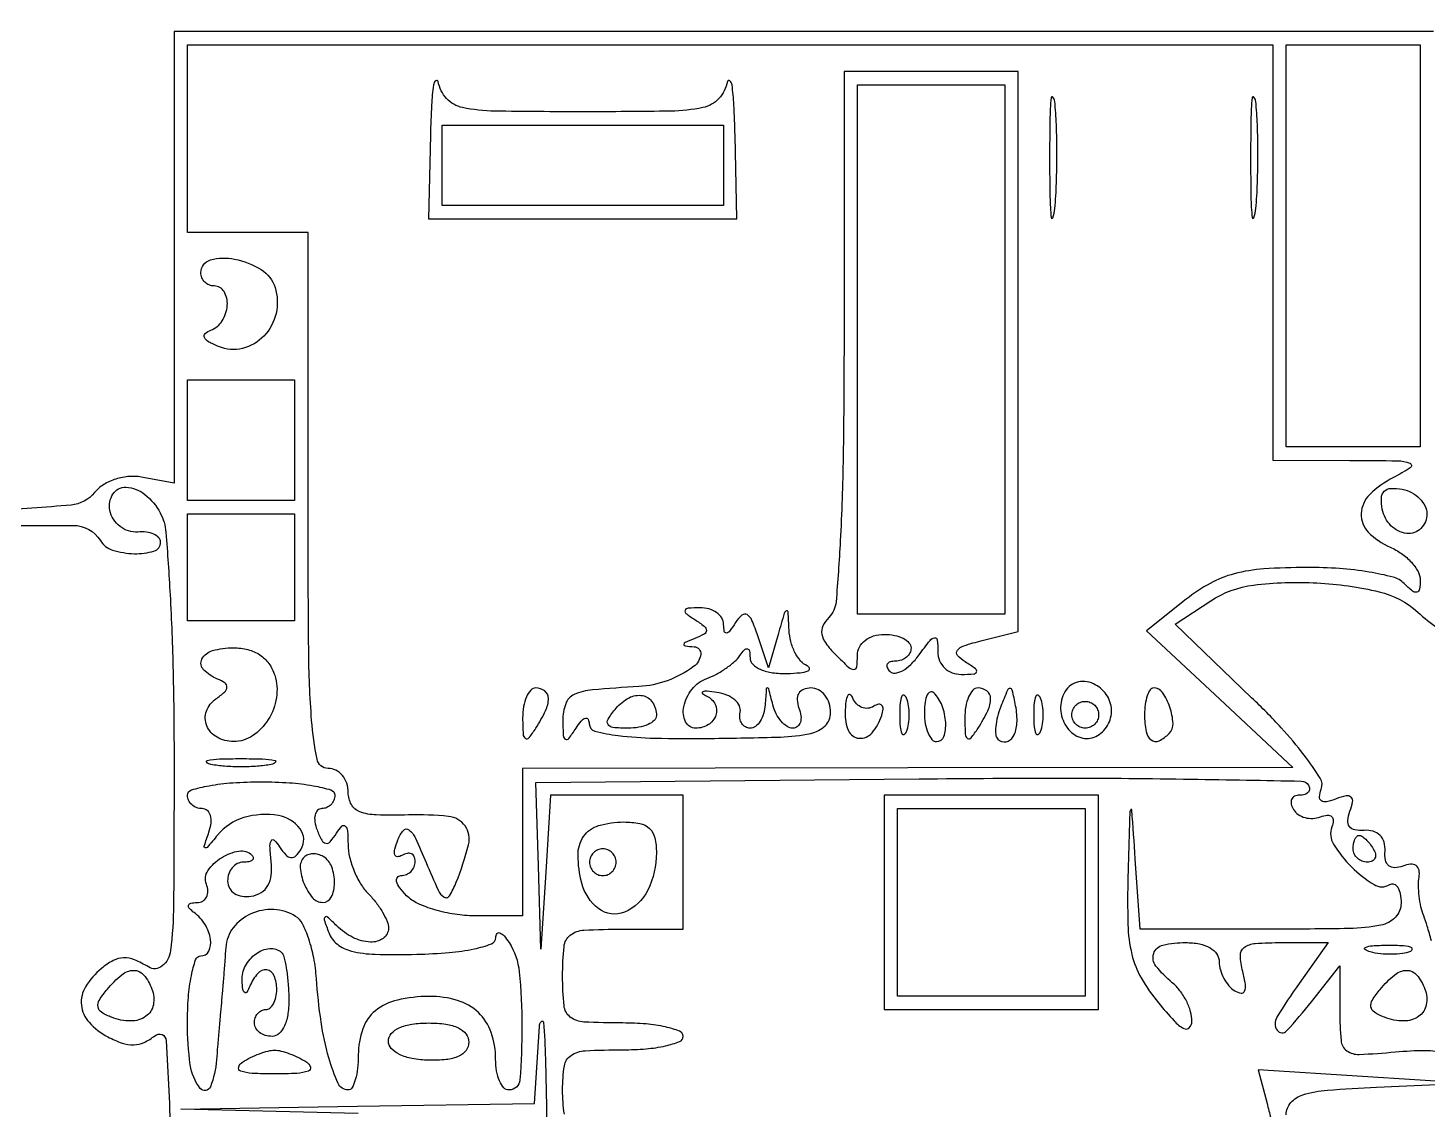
# Model space of a CAD drawing. Extents: x 23 to 255, y 40 to 184.
# Drawn here: x 183.42 to 192.26, y 94.46 to 101.29 of the extents above; entities that cross this region are included whole.
import ezdxf

# ---------------------------------------------------------------- set-up
doc = ezdxf.new("R2010")
doc.units = 0
doc.header["$MEASUREMENT"] = 0

msp = doc.modelspace()

# ---------------------------------------------------------------- linework, layer by layer
for points in [[(207.919475, 175.632891, 0.000007), (191.762556, 175.634099, 0.00002), (173.0434, 175.634494, 0.000013), (151.49745, 175.633531), (95.9364, 175.6296)], [(192.2958, 101.2662), (188.3196, 101.2662), (184.3434, 101.2662), (184.3434, 99.839732), (184.3434, 98.413263), (184.147905, 98.450635, 0.063514), (184.062217, 98.455956, 0.060003), (183.976188, 98.439884, 0.06231), (183.89954, 98.404823, 0.081328), (183.841446, 98.354303, -0.199055), (183.692947, 98.276028, -0.013052), (183.198707, 98.243349, -0.008899)], [(180.521948, 98.14131, -0.000537), (183.705744, 98.1474, -0.260157), (183.8781, 98.0514, 0.18098), (183.955714, 97.99127, 0.069202), (184.092721, 97.968757, 0.079045), (184.216617, 97.985342, 0.331378), (184.2588, 98.042, 0.193639), (184.247627, 98.069768, 0.098502), (184.216262, 98.091658, 0.073748), (184.169414, 98.104409, 0.04991), (184.113991, 98.10545, -0.099141), (184.056379, 98.112202, -0.08679), (184.002733, 98.140641, -0.08541), (183.96124, 98.186103, -0.091656), (183.938588, 98.24175, -0.195273), (183.957658, 98.345422, -0.269315), (184.039888, 98.387924, -0.158771), (184.159656, 98.342294, -0.100455), (184.255823, 98.226162, -0.103335), (184.291755, 98.103727, -0.005912), (184.318461, 97.709823, -0.008542), (184.33727, 97.225165, -0.005427), (184.3434, 96.660345, -0.001652), (184.340406, 95.753934, -0.029395), (184.321331, 95.46258, -0.189311), (184.268602, 95.365681, -0.324883), (184.18107, 95.359543, 0.040655), (184.093551, 95.404771, 0.107478), (184.024587, 95.417433, 0.115094), (183.959495, 95.399997, 0.050496), (183.88497, 95.349901, 0.082076), (183.785352, 95.235004, 0.162622), (183.758386, 95.118831, 0.164055), (183.806709, 95.010494, 0.083853), (183.925808, 94.918306, 0.040058), (184.015396, 94.879227, 0.089281), (184.088643, 94.86792, 0.102377), (184.15478, 94.883333, 0.065019), (184.221908, 94.925688, -0.614342), (184.293888, 94.894483, -0.007722), (184.322148, 94.25961, -0.006492)], [(192.282373, 95.524636, 0.006304), (192.255242, 95.618028, 0.017565), (192.233091, 95.6826, -0.036847), (192.215917, 95.739748, -0.025127), (192.204567, 95.806661, -0.025388), (192.200137, 95.872673, -0.045692), (192.204203, 95.926737, 0.090207), (192.2036, 95.971284, 0.197427), (192.18514, 95.999258, 0.17398), (192.150191, 96.008299, 0.068868), (192.101161, 95.996877, -0.080644), (192.049661, 95.986144, -0.188103), (192.012978, 95.998599, -0.172231), (191.992347, 96.033772, -0.066212), (191.989065, 96.09114, 0.090969), (191.983103, 96.146987, 0.125049), (191.9574, 96.1902, 0.125049), (191.914187, 96.215903, 0.090969), (191.85834, 96.221865, -0.065153), (191.799085, 96.225129, -0.186687), (191.764627, 96.246459, -0.188905), (191.753735, 96.285214, -0.066845), (191.767277, 96.342302, 0.042796), (191.784556, 96.402193, 0.264045), (191.774816, 96.431488, 0.24228), (191.743627, 96.439722, 0.037298), (191.680296, 96.420696, -0.038146), (191.620503, 96.402843, -0.200369), (191.587484, 96.408906, -0.280451), (191.575358, 96.434214, -0.066696), (191.586632, 96.481675, 0.236329), (191.579852, 96.550816, 0.022088), (191.479431, 96.695714, 0.02399), (191.333784, 96.869272, 0.014794), (191.147094, 97.059603), (190.663942, 97.523874), (190.888682, 97.671129, -0.114484), (191.15906, 97.770458, -0.04457), (191.559586, 97.784484, -0.044439), (191.952571, 97.727944, -0.126633), (192.1954, 97.600398, 0.028993), (192.324194, 97.496759, 0.130293)], [(186.807843, 94.430421, -0.036189), (186.7968, 94.5828, -0.036189), (186.807843, 94.735179, -0.212646), (186.849675, 94.80135, -0.135673), (186.939063, 94.830804, -0.012152), (187.1775, 94.8366, 0.020945), (187.323414, 94.842715, 0.033738), (187.446369, 94.861451, 0.036969), (187.535609, 94.888332, 0.31052), (187.5582, 94.9212, 0.31052), (187.535609, 94.954068, 0.036969), (187.446369, 94.980949, 0.033738), (187.323414, 94.999685, 0.020945), (187.1775, 95.0058, -0.012019), (186.930679, 95.011734, -0.154453), (186.845143, 95.0434, -0.206324), (186.805767, 95.114998, -0.023974), (186.7968, 95.3019, -0.023974), (186.805767, 95.488802, -0.206324), (186.845143, 95.5604, -0.154453), (186.930679, 95.592066, -0.012019), (187.1775, 95.598), (187.5582, 95.598), (187.5582, 96.021), (187.5582, 96.444), (187.139422, 96.444), (186.720644, 96.444), (186.690118, 95.95755), (186.659593, 95.4711), (186.643597, 95.997314), (186.6276, 96.523528), (189.04685, 96.547214, -0.00247), (189.977186, 96.551726, -0.004021), (190.766943, 96.545304, -0.000759), (191.460415, 96.533034, -0.255029), (191.505242, 96.50745, -0.13094), (191.512499, 96.483342, -0.189758), (191.505103, 96.462638, -0.144435), (191.483114, 96.448676, -0.069833), (191.4498, 96.444, 0.110726), (191.418167, 96.436908, 0.183193), (191.399405, 96.417455, 0.159794), (191.39682, 96.388167, 0.081357), (191.411065, 96.353633, 0.106138), (191.441022, 96.322431, 0.081804), (191.484006, 96.302665, 0.077799), (191.533175, 96.297111, 0.081078), (191.580949, 96.307024, -0.063821), (191.624393, 96.317607, -0.208763), (191.652018, 96.309057, -0.233172), (191.662619, 96.284043, -0.077436), (191.654008, 96.244004, 0.234052), (191.664208, 96.135131, 0.058148), (191.778568, 95.99061, 0.059389), (191.920025, 95.879324, 0.282559), (192.018541, 95.879601, -0.229173), (192.045672, 95.882406, -0.171372), (192.069251, 95.863064, -0.093399), (192.085229, 95.820368, -0.042984), (192.090343, 95.760989, -0.196394), (192.054427, 95.673078, -0.151054), (191.962339, 95.623336, -0.044731), (191.762921, 95.602117, -0.00415), (191.266893, 95.598), (190.443442, 95.598), (190.412371, 96.04215, 0.000532), (190.390429, 96.351064, 0.782909), (190.383435, 96.352267, 0.096267), (190.377011, 96.32364, 0.00028), (190.36607, 95.9364, 0.013426), (190.365811, 95.628022, 0.052407), (190.390629, 95.439268, 0.071662), (190.449568, 95.291073, 0.041279), (190.558878, 95.1327, 0.013808), (190.657153, 95.019341, 0.081691), (190.718692, 94.970994, 0.336302), (190.752847, 94.976014, 0.190745), (190.769958, 95.016591, 0.077703), (190.761874, 95.077008, 0.045849), (190.734829, 95.144773, 0.044588), (190.694435, 95.209135, 0.057181), (190.6461, 95.2596, -0.051534), (190.542475, 95.365383, -0.25371), (190.528415, 95.444821, -0.263696), (190.587106, 95.497705, -0.054489), (190.7307, 95.5134, -0.047734), (190.817098, 95.505133, -0.083213), (190.884356, 95.480059, -0.111514), (190.926817, 95.440898, -0.15208), (190.9422, 95.391493, 0.070569), (190.949451, 95.340374, 0.052758), (190.970966, 95.287618, 0.053352), (191.002655, 95.241224, 0.078), (191.040126, 95.209064, 0.103474), (191.079986, 95.194633, 0.342853), (191.102655, 95.207595, 0.139194), (191.107521, 95.250042, 0.023335), (191.090347, 95.330971, -0.054867), (191.075618, 95.431025, -0.247286), (191.100404, 95.482556, -0.143892), (191.169394, 95.507882, -0.016499), (191.336581, 95.5134), (191.630522, 95.5134), (191.446332, 95.254729, 0.01806), (191.305987, 95.041755, 0.294264), (191.308097, 94.960078, 0.481666), (191.367469, 94.955625, 0.020349), (191.524755, 95.139654), (191.7036, 95.367018), (191.7036, 95.078423, 0.02148), (191.711471, 94.895283, 0.217642), (191.748056, 94.830564, 0.170064), (191.82624, 94.807166, 0.01224), (192.055138, 94.823353, -0.023135), (192.244376, 94.832599, -0.077535), (192.36674, 94.813829, -0.099928)], [(185.50665, 94.43497), (184.3857, 94.461252), (185.502428, 94.479726), (186.619156, 94.4982), (186.649682, 94.98465, -0.16888), (186.662759, 95.015818, -0.659221), (186.675939, 95.011352, -0.01288), (186.688115, 94.780257, -0.003013), (186.696203, 94.39245)], [(191.3652, 94.425904, -0.182982), (191.394342, 94.502869, -0.138232), (191.470988, 94.55223, -0.05466), (191.625091, 94.581582, -0.008432), (191.93625, 94.600944), (192.5073, 94.626819), (191.847583, 94.66826), (191.187865, 94.7097), (191.244058, 94.4982, -0.008505), (191.267163, 94.404872, -0.005976)]]:
    msp.add_lwpolyline(points, format="xyb")
for points in [[(191.2806, 99.8703), (191.2806, 98.559), (191.76705, 98.557753, -0.003116), (192.069601, 98.555092, -0.090253), (192.145373, 98.540122, -0.606762), (192.148401, 98.511375, -0.029171), (192.042, 98.449504, 0.07727), (191.892984, 98.342533, 0.188655), (191.838693, 98.221298, 0.209863), (191.883296, 98.10479, 0.094787), (192.02085, 98.010189, -0.050418), (192.093659, 97.969062, -0.053297), (192.155285, 97.914855, -0.059412), (192.197388, 97.856399, -0.127052), (192.2112, 97.802919, -0.036067), (192.206963, 97.74426, -0.312335), (192.19005, 97.726093, -0.231211), (192.162078, 97.732902, -0.023049), (192.10968, 97.78068, 0.133564), (192.039984, 97.82057, 0.022734), (191.888937, 97.852579, 0.023158), (191.70171, 97.874596, 0.017894), (191.49633, 97.88178, 0.016789), (191.224084, 97.872412, 0.047414), (191.036508, 97.841616, 0.060434), (190.88515, 97.781476, 0.044), (190.734196, 97.681087), (190.483892, 97.480814), (190.945696, 97.050232), (191.4075, 96.61965), (188.97525, 96.616425), (186.543, 96.6132), (186.543, 96.1479), (186.543, 95.6826), (186.240857, 95.6826, -0.037402), (186.115872, 95.691963, -0.034523), (185.990192, 95.719877, -0.036347), (185.881704, 95.760742, -0.088354), (185.811814, 95.8095, -0.034046), (185.769226, 95.85832, -0.093008), (185.748818, 95.899123, -0.226652), (185.753154, 95.924771, -0.244067), (185.775557, 95.9364, 0.097854), (185.810152, 95.943236, 0.097658), (185.839574, 95.962718, 0.098218), (185.859276, 95.991802, 0.100235), (185.8662, 96.025993, 0.107279), (185.859668, 96.056084, 0.18139), (185.841633, 96.074085, 0.162559), (185.814519, 96.076895, 0.083829), (185.782569, 96.063899, -0.13408), (185.75391, 96.05544, -0.345271), (185.737739, 96.067593, -0.129265), (185.737586, 96.10316, -0.028409), (185.756362, 96.161857, -0.081669), (185.791368, 96.221686, -0.409504), (185.826285, 96.225228, -0.115451), (185.867598, 96.172505, -0.010445), (185.935377, 96.018201, 0.007539), (186.010223, 95.845084, 0.142897), (186.048167, 95.800673, 0.425579), (186.082267, 95.808471, 0.039966), (186.124838, 95.8941, 0.032372), (186.202646, 96.131472, 0.220474), (186.180904, 96.249629, 0.217518), (186.076371, 96.310379, 0.031513), (185.8239, 96.319241, -0.014051), (185.620424, 96.319277, -0.082174), (185.515743, 96.339655, -0.178311), (185.462946, 96.384957, -0.127873), (185.4432, 96.460904, 0.081926), (185.433605, 96.519071, 0.092188), (185.405923, 96.568463, 0.100666), (185.364701, 96.601489, 0.11926), (185.3163, 96.6132, -0.357), (185.246008, 96.670719, -0.031097), (185.212136, 96.91635, -0.016532), (185.193523, 97.361404, -0.002184), (185.1894, 98.3052), (185.1894, 99.9972), (184.8087, 99.9972), (184.428, 99.9972), (184.428, 100.5894), (184.428, 101.1816), (187.8543, 101.1816), (191.2806, 101.1816)], [(185.962321, 100.61055), (185.9508, 100.0818), (186.9237, 100.0818), (187.8966, 100.0818), (187.885079, 100.61055, 0.006961), (187.878232, 100.802215, 0.022956), (187.866173, 100.928064, 0.185433), (187.851619, 100.954196, 0.571393), (187.836895, 100.94895, -0.139599), (187.782864, 100.841969, -0.156306), (187.682745, 100.785228, -0.047761), (187.478415, 100.76265, -0.00365), (186.9237, 100.7586, -0.00365), (186.368985, 100.76265, -0.047761), (186.164655, 100.785228, -0.156306), (186.064536, 100.841969, -0.139599), (186.010505, 100.94895, 0.571393), (185.995781, 100.954196, 0.185433), (185.981227, 100.928064, 0.022956), (185.969168, 100.802215, 0.006961)], [(188.5734, 99.33732, -0.00357), (188.567995, 98.580228, -0.009979), (188.549824, 98.049692, -0.007656), (188.523003, 97.664443, -0.176958), (188.477319, 97.566159, 0.085817), (188.439788, 97.512936, 0.156628), (188.432848, 97.460766, 0.115884), (188.457807, 97.40322, 0.036373), (188.519619, 97.331696, 0.009246), (188.60267, 97.251661, 0.179164), (188.63512, 97.238176, 0.391274), (188.653727, 97.254061, 0.029566), (188.658, 97.326257, -0.119287), (188.670643, 97.378499, -0.107897), (188.706068, 97.421432, -0.094927), (188.760522, 97.449552, -0.071973), (188.8272, 97.4592, -0.048028), (188.891954, 97.452966, -0.068025), (188.946698, 97.434349, -0.088204), (188.983585, 97.406907, -0.191087), (188.9964, 97.3746, -0.115918), (188.988817, 97.34233, -0.100475), (188.967407, 97.314851, -0.093242), (188.935392, 97.296407, -0.084383), (188.8977, 97.29, 0.06824), (188.864424, 97.285437, 0.199762), (188.846592, 97.271401, 0.236831), (188.845677, 97.250849, 0.091454), (188.862317, 97.226683, 0.230461), (188.895698, 97.21516, 0.095798), (188.94228, 97.230166, 0.067397), (188.995043, 97.269225, 0.041922), (189.045617, 97.327453, -0.008011), (189.116535, 97.421247, -0.185581), (189.144756, 97.438178, -0.437606), (189.161991, 97.425033, -0.023556), (189.1656, 97.34847, 0.099969), (189.176759, 97.293216, 0.10248), (189.208445, 97.247178, 0.100663), (189.256352, 97.216935, 0.093067), (189.31365, 97.206695, 0.012812), (189.393558, 97.209443, 0.308533), (189.410367, 97.222449, 0.327428), (189.403894, 97.242039, 0.013686), (189.339212, 97.285483, -0.067261), (189.290119, 97.3267, -0.365986), (189.28895, 97.358813, -0.15016), (189.330373, 97.387605, -0.015852), (189.444962, 97.420259), (189.6732, 97.477543), (189.6732, 99.244971), (189.6732, 101.0124), (189.1233, 101.0124), (188.5734, 101.0124)], [(189.871402, 100.4625, 0.003921), (189.873502, 100.220144, 0.022011), (189.881341, 100.090785, 0.807686), (189.892446, 100.089587, 0.057523), (189.904454, 100.147486, 0.013671), (189.914514, 100.308937, 0.00893), (189.917693, 100.495533, 0.008983), (189.91427, 100.67768, 0.016947), (189.903895, 100.824286, 0.153636), (189.892038, 100.851611, 0.661512), (189.880716, 100.847955, 0.018464), (189.873213, 100.705571, 0.004138)], [(191.140402, 100.4625, 0.003921), (191.142502, 100.220144, 0.022011), (191.150341, 100.090785, 0.807686), (191.161446, 100.089587, 0.057523), (191.173454, 100.147486, 0.013671), (191.183514, 100.308937, 0.00893), (191.186693, 100.495533, 0.008983), (191.18327, 100.67768, 0.016947), (191.172895, 100.824286, 0.153636), (191.161038, 100.851611, 0.661512), (191.149716, 100.847955, 0.018464), (191.142213, 100.705571, 0.004138)], [(184.980894, 99.649367, -0.133703), (184.987681, 99.485935, -0.135254), (184.910553, 99.342445, -0.144269), (184.775394, 99.264671, -0.15792), (184.62491, 99.276381, -0.027728), (184.560988, 99.306972, -0.158017), (184.535494, 99.334035, -0.334097), (184.540474, 99.358259, -0.091676), (184.57605, 99.3796, 0.166522), (184.647332, 99.438131, 0.119991), (184.679416, 99.536778, 0.153048), (184.659335, 99.623268, 0.265734), (184.5972, 99.6588, -0.099038), (184.564913, 99.665259, -0.097945), (184.537451, 99.683651, -0.097945), (184.519059, 99.711113, -0.099038), (184.5126, 99.7434, -0.335731), (184.572911, 99.823096, -0.118888), (184.725016, 99.828955, -0.090458), (184.893657, 99.761874, -0.177956)], [(192.2535, 98.219441, -0.200576), (192.21537, 98.128215, -0.224971), (192.126133, 98.097007, -0.174236), (192.026599, 98.14523, -0.147142), (191.972026, 98.249433, -0.055061), (191.966269, 98.321024, -0.191187), (191.984334, 98.362866, -0.191187), (192.026176, 98.380931, -0.055061), (192.097767, 98.375174, -0.073891), (192.15728, 98.354272, -0.07517), (192.207753, 98.317056, -0.081554), (192.241727, 98.269734, -0.115485)], [(187.631223, 97.552745, -0.022213), (187.691344, 97.510802, -0.233412), (187.704245, 97.484671, -0.275386), (187.690432, 97.461492, -0.029355), (187.631223, 97.43382, 0.008629), (187.570403, 97.408409, 0.279638), (187.561571, 97.395837, 0.402457), (187.569714, 97.386133, 0.01193), (187.627693, 97.381279, -0.428129), (187.668621, 97.332892, -0.212897), (187.623772, 97.255726, -0.067352), (187.456857, 97.166634, -0.075582), (187.278718, 97.129612, 0.007992), (186.98621, 97.109099, 0.083096), (186.869857, 97.079165, 0.204247), (186.816148, 97.021538, 0.088889), (186.798095, 96.91635, 0.011407), (186.800964, 96.821266, 0.250821), (186.814882, 96.798282, 0.381624), (186.83626, 96.802489, 0.018406), (186.8814, 96.867, -0.029144), (186.914622, 96.912374, -0.141512), (186.940689, 96.930183, -0.369825), (186.95758, 96.923235, -0.115275), (186.964705, 96.89444, 0.337686), (187.000818, 96.848324, 0.033771), (187.147425, 96.820492, 0.024902), (187.377586, 96.804287, 0.007564), (187.7274, 96.802407, 0.004957), (188.171446, 96.811141, 0.045331), (188.363068, 96.834282, 0.140568), (188.453796, 96.882686, 0.203075), (188.4888, 96.965317, 0.078415), (188.479427, 97.024712, 0.090538), (188.452303, 97.075127, 0.100781), (188.41194, 97.108831, 0.124346), (188.364555, 97.1208, 0.094119), (188.317243, 97.111815, 0.166113), (188.287276, 97.086337, 0.151899), (188.27758, 97.045926, 0.075244), (188.289006, 96.9939, -0.06016), (188.301214, 96.945327, -0.106004), (188.29771, 96.904277, -0.15007), (188.279492, 96.877319, -0.171292), (188.250254, 96.867, -0.147005), (188.213936, 96.877914, -0.070443), (188.177129, 96.91049, -0.060582), (188.145407, 96.958422, -0.052049), (188.124117, 97.01505, 0.001923), (188.097704, 97.114555, 0.339035), (188.089553, 97.1208, 0.392517), (188.082619, 97.114365, 0.002113), (188.075614, 97.01505, -0.054605), (188.065584, 96.958419, -0.070943), (188.043832, 96.91049, -0.08736), (188.014249, 96.87822, -0.165114), (187.9812, 96.867, -0.126966), (187.950637, 96.874888, -0.126544), (187.927664, 96.896588, -0.111036), (187.916072, 96.929257, -0.081876), (187.91775, 96.967726, 0.167489), (187.912688, 97.008031, 0.103159), (187.882985, 97.046114, 0.081211), (187.832848, 97.076216, 0.058517), (187.7697, 97.093134, 0.014203), (187.70928, 97.100202, 0.111307), (187.681421, 97.096456, 0.586906), (187.679812, 97.086089, 0.059772), (187.706777, 97.069782, -0.172992), (187.759805, 97.018662, -0.199839), (187.764451, 96.949051, -0.173939), (187.717084, 96.889543, -0.139415), (187.637807, 96.867, -0.288356), (187.572885, 96.907837, -0.167188), (187.561784, 97.002677, -0.113178), (187.614022, 97.113583, -0.138819), (187.70625, 97.180734, 0.034842), (187.76749, 97.208312, 0.028095), (187.829068, 97.245976, 0.02892), (187.882146, 97.287422, 0.062485), (187.916455, 97.326129, -0.032002), (187.944752, 97.362261, -0.275212), (187.96352, 97.368176, -0.30431), (187.976221, 97.354492, -0.036288), (187.979905, 97.31115, 0.20154), (187.99766, 97.270298, 0.090864), (188.047409, 97.237575, 0.066356), (188.122435, 97.216967, 0.041085), (188.21385, 97.212079, 0.017437), (188.2971, 97.217378, 0.068218), (188.347095, 97.229331, 0.378789), (188.355142, 97.244949, 0.239112), (188.34075, 97.261429, -0.121409), (188.299625, 97.291111, -0.059098), (188.263587, 97.34541, -0.053492), (188.237645, 97.414123, -0.052082), (188.226567, 97.4874, 0.004272), (188.220357, 97.601193, 0.511848), (188.209731, 97.607878, 0.22746), (188.196423, 97.593271, 0.002436), (188.156893, 97.4592), (188.095652, 97.2477), (188.029177, 97.449228, 0.019627), (187.992271, 97.547918, 0.159275), (187.961112, 97.583949, 0.329843), (187.928338, 97.580815, 0.068528), (187.888647, 97.533828, -0.017159), (187.852358, 97.480659, -0.200191), (187.831271, 97.467949, -0.406513), (187.817466, 97.477909, -0.040368), (187.813295, 97.52265, 0.138577), (187.801394, 97.562878, 0.099682), (187.768891, 97.596955, 0.085406), (187.720631, 97.619672, 0.069684), (187.66395, 97.627105, 0.015246), (187.589027, 97.624163, 0.278496), (187.570294, 97.610987, 0.3487), (187.575478, 97.591214, 0.019656)], [(184.979189, 97.20134, -0.11638), (184.989863, 97.060435, -0.100364), (184.937994, 96.921011, -0.106585), (184.839412, 96.819059, -0.148537), (184.718734, 96.7824, -0.12888), (184.614818, 96.809638, -0.168302), (184.550134, 96.882703, -0.186132), (184.54802, 96.974263, -0.155045), (184.607511, 97.052099, 0.028755), (184.662143, 97.095208, 0.191908), (184.67741, 97.12556, 0.270517), (184.665189, 97.151417, 0.053902), (184.61835, 97.176591, -0.10332), (184.530008, 97.235916, -0.320706), (184.519682, 97.302957, -0.213463), (184.58649, 97.35724, -0.065521), (184.718399, 97.3746, -0.061446), (184.809953, 97.363306, -0.08544), (184.885371, 97.329993, -0.090738), (184.942118, 97.275254, -0.078938)], [(189.954864, 97.071387, 0.136689), (189.944178, 96.958894, 0.135564), (189.993112, 96.856672, 0.159777), (190.080472, 96.804547, 0.196125), (190.173429, 96.820144, 0.138087), (190.243339, 96.896282, 0.146672), (190.261159, 96.995862, 0.143534), (190.221256, 97.090423, 0.130727), (190.135298, 97.152622, 0.092829), (190.080191, 97.162723, 0.105184), (190.027746, 97.151356, 0.104713), (189.984295, 97.119562, 0.091256)], [(186.544295, 96.93045, 0.011293), (186.547266, 96.82942, 0.220444), (186.561472, 96.802522, 0.409657), (186.583566, 96.805336, 0.023197), (186.6276, 96.867, 0.031558), (186.689276, 96.977096, 0.112355), (186.707098, 97.055407, 0.234725), (186.684035, 97.101829, 0.163584), (186.6276, 97.1208, 0.210568), (186.595352, 97.106589, 0.082215), (186.568232, 97.064885, 0.062416), (186.550005, 97.003325, 0.042523)], [(187.389, 96.946607, -0.210101), (187.375618, 96.916168, -0.081462), (187.336255, 96.890385, -0.062031), (187.278184, 96.87284, -0.042401), (187.209441, 96.867, -0.021696), (187.11444, 96.871124, -0.241254), (187.083274, 96.890673, -0.286403), (187.083979, 96.924597, -0.028529), (187.134427, 96.992969, -0.097855), (187.215883, 97.059242, -0.168579), (187.301339, 97.072496, -0.207864), (187.364461, 97.030229, -0.143695)], [(188.580079, 96.9657, 0.110368), (188.60167, 96.850979, 0.27853), (188.668052, 96.803424, 0.241485), (188.750074, 96.837673, 0.095185), (188.811738, 96.947513, 0.056162), (188.82019, 96.987259, 0.208212), (188.812471, 97.011092, 0.272128), (188.791997, 97.017778, 0.084655), (188.760801, 97.005149, -0.11347), (188.723804, 96.992576, -0.119777), (188.685818, 96.997804, -0.112484), (188.652697, 97.020426, -0.091329), (188.629605, 97.056823, 0.147067), (188.612951, 97.077618, 0.445506), (188.597382, 97.073895, 0.095997), (188.585299, 97.035704, 0.020304)], [(188.925158, 96.9516, 0.017491), (188.927797, 96.876184, 0.078554), (188.937693, 96.833292, 0.447206), (188.951985, 96.828136, 0.174857), (188.967829, 96.84585, 0.057986), (188.981055, 96.894073, 0.037979), (188.985431, 96.9516, 0.037979), (188.981055, 97.009127, 0.057986), (188.967829, 97.05735, 0.174857), (188.951985, 97.075064, 0.447206), (188.937693, 97.069908, 0.078554), (188.927797, 97.027016, 0.017491)], [(189.081, 96.9657, 0.040166), (189.086647, 96.895515, 0.059481), (189.103652, 96.836244, 0.078229), (189.128607, 96.795938, 0.218452), (189.158114, 96.7824, 0.319036), (189.203371, 96.81455, 0.099013), (189.215524, 96.901987, 0.076138), (189.192679, 97.008508, 0.105931), (189.139849, 97.090151, 0.286074), (189.117773, 97.095277, 0.2027), (189.098287, 97.077869, 0.080137), (189.085053, 97.032154, 0.03047)], [(189.336095, 96.93045, 0.011293), (189.339066, 96.82942, 0.220444), (189.353272, 96.802522, 0.409657), (189.375366, 96.805336, 0.023197), (189.4194, 96.867, 0.031558), (189.481076, 96.977096, 0.112355), (189.498898, 97.055407, 0.234725), (189.475835, 97.101829, 0.163584), (189.4194, 97.1208, 0.210568), (189.387152, 97.106589, 0.082215), (189.360032, 97.064885, 0.062416), (189.341805, 97.003325, 0.042523)], [(189.562959, 97.002941, 0.031108), (189.542117, 96.938378, 0.039794), (189.531517, 96.876819, 0.044381), (189.531402, 96.826199, 0.176541), (189.544309, 96.798491, 0.242448), (189.596442, 96.78181, 0.232038), (189.641728, 96.81428, 0.112038), (189.665319, 96.899653, 0.061341), (189.657029, 97.008428, 0.006855), (189.635717, 97.107298, 0.36589), (189.62135, 97.118067, 0.286752), (189.604874, 97.106384, 0.005261)], [(189.771158, 96.9516, 0.017491), (189.773797, 96.876184, 0.078554), (189.783693, 96.833292, 0.447206), (189.797985, 96.828136, 0.174857), (189.813829, 96.84585, 0.057986), (189.827055, 96.894073, 0.037979), (189.831431, 96.9516, 0.037979), (189.827055, 97.009127, 0.057986), (189.813829, 97.05735, 0.174857), (189.797985, 97.075064, 0.447206), (189.783693, 97.069908, 0.078554), (189.773797, 97.027016, 0.017491)], [(190.470857, 96.9516, 0.044293), (190.480213, 96.846197, 0.187519), (190.512619, 96.793078, 0.280545), (190.562104, 96.78785, 0.086116), (190.626171, 96.832971, 0.21392), (190.650541, 96.896955, 0.067668), (190.630502, 96.999653, 0.068974), (190.584469, 97.091278, 0.246704), (190.528277, 97.1208, 0.252212), (190.506221, 97.108919, 0.063935), (190.487724, 97.071097, 0.049632), (190.475037, 97.016416, 0.032212)], [(190.1808, 96.9516, -0.099038), (190.174341, 96.919313, -0.097945), (190.155949, 96.891851, -0.097945), (190.128487, 96.873459, -0.099038), (190.0962, 96.867, -0.099038), (190.063913, 96.873459, -0.097945), (190.036451, 96.891851, -0.097945), (190.018059, 96.919313, -0.099038), (190.0116, 96.9516, -0.099038), (190.018059, 96.983887, -0.097945), (190.036451, 97.011349, -0.097945), (190.063913, 97.029741, -0.099038), (190.0962, 97.0362, -0.099038), (190.128487, 97.029741, -0.097945), (190.155949, 97.011349, -0.097945), (190.174341, 96.983887, -0.099038)], [(184.95675, 96.638095, -0.029693), (184.87006, 96.626681, -0.017887), (184.7664, 96.622971, -0.017887), (184.66274, 96.626681, -0.029693), (184.57605, 96.638095, -0.142433), (184.549822, 96.651525, -0.611425), (184.553446, 96.663988, -0.039503), (184.630068, 96.672553, -0.008087), (184.7664, 96.674758, -0.008087), (184.902732, 96.672553, -0.039503), (184.979354, 96.663988, -0.611425), (184.982978, 96.651525, -0.142433)], [(185.3586, 96.444, -0.095827), (185.352354, 96.411709, -0.097132), (185.334529, 96.384251, -0.098664), (185.307925, 96.365868, -0.102345), (185.276655, 96.3594, 0.19611), (185.249772, 96.348434, 0.14403), (185.233886, 96.320039, 0.095272), (185.232411, 96.276728, 0.052665), (185.246128, 96.225407, 0.027745), (185.275906, 96.159062, 0.234956), (185.30153, 96.140305, 0.265879), (185.329642, 96.150546, 0.034191), (185.369078, 96.204257, -0.044734), (185.403035, 96.248522, -0.423665), (185.424529, 96.24907, -0.182898), (185.438538, 96.21877, -0.016056), (185.441905, 96.132793, 0.057468), (185.451683, 96.052934, 0.038544), (185.480096, 95.965349, 0.038674), (185.521403, 95.883639, 0.06008), (185.5701, 95.821586, -0.032161), (185.618663, 95.766338, -0.032192), (185.659723, 95.705336, -0.03396), (185.688348, 95.647587, -0.098387), (185.697, 95.604043, -0.245426), (185.663575, 95.540049, -0.165064), (185.58269, 95.516708, -0.105572), (185.472602, 95.545593, -0.07885), (185.370508, 95.61915, 0.010018), (185.313039, 95.673956, 0.377938), (185.296461, 95.67427, 0.308559), (185.29156, 95.656459, 0.008417), (185.320419, 95.576641, 0.136062), (185.374401, 95.503258, 0.106417), (185.463644, 95.4597, 0.054652), (185.612681, 95.439785, 0.011561), (185.875332, 95.439649, 0.014907), (186.081111, 95.450445, 0.031685), (186.238818, 95.473566, 0.038401), (186.346864, 95.505302, 0.307875), (186.375095, 95.545608, -0.149446), (186.382898, 95.569935, -0.346064), (186.400101, 95.575207, -0.125836), (186.426634, 95.556294, -0.031866), (186.4584, 95.5134, -0.119289), (186.522626, 95.329663, -0.024711), (186.539659, 94.98523, -0.018894), (186.526845, 94.646259, -0.39225), (186.4584, 94.5828, -0.213207), (186.426043, 94.597255, -0.080277), (186.398651, 94.639958, -0.061077), (186.380002, 94.702882, -0.041555), (186.3738, 94.77738, 0.082878), (186.345693, 94.945782, 0.12113), (186.26469, 95.071647, 0.117216), (186.132259, 95.148265, 0.074421), (185.95503, 95.173705, 0.053539), (185.753313, 95.150817, 0.117961), (185.614824, 95.083099, 0.136982), (185.534519, 94.96793, 0.084357), (185.50665, 94.803921, -0.027452), (185.501995, 94.719195, -0.04318), (185.487804, 94.647754, -0.05333), (185.467227, 94.597548, -0.275489), (185.442492, 94.5828, -0.295767), (185.37959, 94.623576, -0.03595), (185.320589, 94.785889, -0.032699), (185.271988, 95.012345, -0.0193), (185.242316, 95.287458, 0.02956), (185.225725, 95.416421, 0.03432), (185.194447, 95.536088, 0.036692), (185.154354, 95.631548, 0.137417), (185.110724, 95.678939, 0.12636), (184.973383, 95.721753, 0.118084), (184.828559, 95.694758, 0.124232), (184.716949, 95.606958, 0.148778), (184.669823, 95.482383, -0.002037), (184.66409, 95.401004, -0.001252), (184.656708, 95.305214, -0.001255), (184.648931, 95.210499, -0.002245), (184.641994, 95.1327, 0.001511), (184.634881, 95.054234, 0.000809), (184.626547, 94.957287, 0.000806), (184.618362, 94.858332, 0.00126), (184.61167, 94.77315, -0.074165), (184.572826, 94.602595, -0.579658), (184.509087, 94.593082, -0.133968), (184.445936, 94.741645, -0.03391), (184.428, 95.0058, -0.01883), (184.434109, 95.16794, -0.03053), (184.452851, 95.304544, -0.031449), (184.479621, 95.405065, -0.322437), (184.5126, 95.4288, 0.284753), (184.56245, 95.459695, 0.154849), (184.573902, 95.533516, 0.1001), (184.539209, 95.627711, 0.096482), (184.4703, 95.702455, -0.044793), (184.440332, 95.728906, -0.266489), (184.435613, 95.748425, -0.278099), (184.450045, 95.761728, -0.047441), (184.488795, 95.765905, 0.126505), (184.524508, 95.775567, 0.148985), (184.548532, 95.800889, 0.127325), (184.556608, 95.838779, 0.080959), (184.547383, 95.883183, -0.246278), (184.557244, 95.967416, -0.102032), (184.642229, 96.049487, -0.101229), (184.753267, 96.091639, -0.241129), (184.834909, 96.065291, -0.167382), (184.84306, 96.048575, -0.257891), (184.837196, 96.034011, -0.12791), (184.815413, 96.024052, -0.043621), (184.7805, 96.021, 0.12023), (184.742855, 96.011815, 0.100704), (184.710793, 95.985922, 0.091878), (184.68926, 95.947196, 0.081236), (184.6818, 95.901586, 0.12849), (184.693287, 95.857626, 0.122149), (184.724957, 95.823918, 0.105882), (184.772882, 95.805743, 0.077873), (184.82985, 95.805968, 0.096239), (184.893665, 95.829353, 0.129543), (184.936317, 95.873339, 0.105527), (184.957136, 95.940148, 0.049467), (184.956494, 96.031132, -0.012686), (184.949032, 96.123594, -0.152002), (184.957666, 96.157903, -0.493976), (184.976239, 96.15986, -0.045966), (185.009369, 96.117718, 0.04034), (185.048229, 96.067127, 0.182282), (185.080781, 96.050405, 0.224534), (185.111828, 96.060963, 0.062), (185.144996, 96.102196, 0.310219), (185.138743, 96.232287, 0.190153), (185.002108, 96.315183, 0.114811), (184.783859, 96.302267, 0.150032), (184.618142, 96.192369, -0.003738), (184.553487, 96.1148, -0.310482), (184.53925, 96.110916, -0.408725), (184.533631, 96.122284, -0.004545), (184.563744, 96.21135, 0.05427), (184.576981, 96.26874, 0.099136), (184.573185, 96.316459, 0.145504), (184.553463, 96.347502, 0.180893), (184.521651, 96.3594, -0.089132), (184.485895, 96.365825, -0.095054), (184.45551, 96.384251, -0.099889), (184.435182, 96.411725, -0.109914), (184.428, 96.444, -0.332234), (184.452709, 96.477081, -0.026982), (184.564682, 96.503749, -0.027868), (184.714934, 96.522496, -0.017105), (184.8933, 96.5286, -0.017105), (185.071666, 96.522496, -0.027868), (185.221918, 96.503749, -0.026982), (185.333891, 96.477081, -0.332234)], [(187.389, 96.08022, -0.11371), (187.33466, 95.844369, -0.185395), (187.186469, 95.705962, -0.264025), (187.024426, 95.727415, -0.170884), (186.917347, 95.889292, -0.056558), (186.893816, 96.065293, -0.156866), (186.929248, 96.183473, -0.172429), (187.023893, 96.25202, -0.07145), (187.182493, 96.2748, -0.047512), (187.283989, 96.265134, -0.142392), (187.345404, 96.233722, -0.150117), (187.37852, 96.175493, -0.054832)], [(191.9151, 96.1056, -0.082592), (191.928341, 96.073274, -0.161196), (191.925709, 96.045851, -0.182303), (191.907821, 96.027623, -0.108972), (191.877793, 96.021, -0.093332), (191.843593, 96.02744, -0.09642), (191.814518, 96.045851, -0.099167), (191.795058, 96.07332, -0.105053), (191.7882, 96.1056, -0.042167), (191.790936, 96.137989, -0.061769), (191.799159, 96.165349, -0.081139), (191.811241, 96.183901, -0.210953), (191.825507, 96.1902, -0.151918), (191.843335, 96.184655, -0.038439), (191.867214, 96.165349, -0.035638), (191.892343, 96.137983, -0.029505)], [(186.966, 96.021, 0.099038), (186.972459, 95.988713, 0.097945), (186.990851, 95.961251, 0.097945), (187.018313, 95.942859, 0.099038), (187.0506, 95.9364, 0.099038), (187.082887, 95.942859, 0.097945), (187.110349, 95.961251, 0.097945), (187.128741, 95.988713, 0.099038), (187.1352, 96.021, 0.099038), (187.128741, 96.053287, 0.097945), (187.110349, 96.080749, 0.097945), (187.082887, 96.099141, 0.099038), (187.0506, 96.1056, 0.099038), (187.018313, 96.099141, 0.097945), (186.990851, 96.080749, 0.097945), (186.972459, 96.053287, 0.099038)], [(185.164729, 96.052729, 0.218914), (185.140022, 95.98595, 0.079214), (185.164116, 95.885207, 0.079209), (185.218344, 95.796945, 0.218838), (185.283051, 95.7672, 0.288442), (185.336065, 95.800558, 0.10994), (185.356712, 95.889331, 0.091719), (185.33885, 95.991307, 0.166742), (185.2858, 96.056007, 0.073142), (185.254357, 96.069582, 0.072274), (185.220205, 96.073604, 0.077846), (185.188654, 96.067783, 0.112362)], [(185.067927, 95.168003, -0.036263), (185.062793, 95.066455, -0.070569), (185.041666, 94.988269, -0.103651), (185.0071, 94.938957, -0.190468), (184.962177, 94.9212, -0.074499), (184.919697, 94.927565, -0.088487), (184.883658, 94.946051, -0.100657), (184.859566, 94.973538, -0.130495), (184.851, 95.0058, -0.081935), (184.856331, 95.038112, -0.092192), (184.871709, 95.065549, -0.100665), (184.89461, 95.083894, -0.119248), (184.9215, 95.0904, 0.17482), (184.948402, 95.100103, 0.093122), (184.971291, 95.127677, 0.073362), (184.986781, 95.168751, 0.053595), (184.992, 95.2173, 0.093205), (184.975599, 95.304517, 0.275403), (184.92938, 95.340504, 0.24959), (184.871417, 95.318349, 0.083439), (184.822429, 95.23845, -0.039934), (184.803908, 95.201382, -0.436971), (184.789337, 95.198372, -0.209411), (184.777928, 95.217505, -0.019378), (184.773079, 95.2737, -0.136877), (184.794289, 95.366485, -0.112369), (184.861604, 95.443143, -0.130764), (184.947195, 95.475981, -0.211692), (185.0202, 95.452521, -0.151854), (185.037022, 95.424536, -0.018411), (185.051668, 95.353387, -0.020504), (185.062758, 95.265275, -0.015554)], [(192.14936, 95.457908, -0.06278), (192.098774, 95.444501, -0.030339), (192.031849, 95.439606, -0.029507), (191.960499, 95.442937, -0.037336), (191.89556, 95.454773, -0.087174), (191.862932, 95.469691, -0.597527), (191.864416, 95.483237, -0.080377), (191.90933, 95.493472, -0.012823), (191.9997, 95.496907, -0.014395), (192.091078, 95.495405, -0.052471), (192.148355, 95.486744, -0.333666), (192.159256, 95.473035, -0.31318)], [(184.203754, 95.220009, -0.138997), (184.212679, 95.121313, -0.195849), (184.165334, 95.047909, -0.157413), (184.069672, 95.018433, -0.088487), (183.949121, 95.041604, -0.048699), (183.885744, 95.073299, -0.216594), (183.863386, 95.107191, -0.18113), (183.872282, 95.150665, -0.033143), (183.921231, 95.218301, -0.046354), (184.013468, 95.310544, -0.173392), (184.089311, 95.338179, -0.226501), (184.152333, 95.308553, -0.080036)], [(192.240754, 95.220009, -0.138997), (192.249679, 95.121313, -0.195849), (192.202334, 95.047909, -0.157413), (192.106672, 95.018433, -0.088487), (191.986121, 95.041604, -0.048699), (191.922744, 95.073299, -0.216594), (191.900386, 95.107191, -0.18113), (191.909282, 95.150665, -0.033143), (191.958231, 95.218301, -0.046354), (192.050468, 95.310544, -0.173392), (192.126311, 95.338179, -0.226501), (192.189333, 95.308553, -0.080036)], [(186.2046, 94.884558, -0.163775), (186.187257, 94.83303, -0.125455), (186.140435, 94.795793, -0.080077), (186.061727, 94.77465, -0.032773), (185.9508, 94.770533, -0.03682), (185.847188, 94.781141, -0.067607), (185.766564, 94.807024, -0.095985), (185.715191, 94.845038, -0.187755), (185.697, 94.891774, -0.185923), (185.715057, 94.938655, -0.103682), (185.765226, 94.975148, -0.070389), (185.845394, 94.998348, -0.035303), (185.9508, 95.0058, -0.034289), (186.059957, 94.998305, -0.077291), (186.139176, 94.974547, -0.117166), (186.187047, 94.93592, -0.166156)], [(185.180704, 94.759165, -0.184619), (185.204267, 94.727597, -0.391704), (185.191558, 94.702613, -0.075942), (185.119643, 94.687889, -0.012589), (184.9779, 94.68432, -0.012589), (184.836157, 94.687889, -0.075942), (184.764242, 94.702613, -0.391704), (184.751533, 94.727597, -0.184619), (184.775096, 94.759165, -0.028265), (184.826561, 94.787814, -0.024476), (184.883429, 94.812023, -0.025226), (184.937201, 94.82884, -0.063249), (184.9779, 94.834009, -0.063249), (185.018599, 94.82884, -0.025226), (185.072371, 94.812023, -0.024476), (185.129239, 94.787814, -0.028265)]]:
    msp.add_lwpolyline(points, format="xyb", close=True)
for points in [[(192.2112, 99.9126), (192.2112, 98.6436), (191.7882, 98.6436), (191.3652, 98.6436), (191.3652, 99.9126), (191.3652, 101.1816), (191.7882, 101.1816), (192.2112, 101.1816)], [(189.5886, 99.25695), (189.5886, 97.5861), (189.1233, 97.5861), (188.658, 97.5861), (188.658, 99.25695), (188.658, 100.9278), (189.1233, 100.9278), (189.5886, 100.9278)], [(187.812, 100.4202), (187.812, 100.1664), (186.9237, 100.1664), (186.0354, 100.1664), (186.0354, 100.4202), (186.0354, 100.674), (186.9237, 100.674), (187.812, 100.674)], [(185.1048, 98.6859), (185.1048, 98.3052), (184.7664, 98.3052), (184.428, 98.3052), (184.428, 98.6859), (184.428, 99.0666), (184.7664, 99.0666), (185.1048, 99.0666)], [(185.1048, 97.8822), (185.1048, 97.5438), (184.7664, 97.5438), (184.428, 97.5438), (184.428, 97.8822), (184.428, 98.2206), (184.7664, 98.2206), (185.1048, 98.2206)], [(188.8272, 95.7672), (188.8272, 95.0904), (189.504, 95.0904), (190.1808, 95.0904), (190.1808, 95.7672), (190.1808, 96.444), (189.504, 96.444), (188.8272, 96.444)], [(190.0962, 95.7672), (190.0962, 95.175), (189.504, 95.175), (188.9118, 95.175), (188.9118, 95.7672), (188.9118, 96.3594), (189.504, 96.3594), (190.0962, 96.3594)]]:
    msp.add_lwpolyline(points, close=True)

doc.saveas('drawing.dxf')
